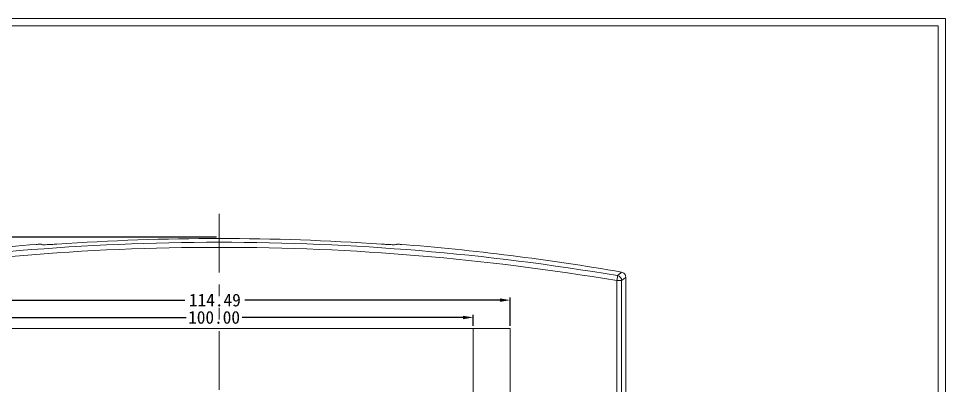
# Model space of a CAD drawing. Extents: x 123 to 716, y 209 to 645.
# Drawn here: x 534 to 716.4, y 563.7 to 635.8 of the extents above; entities that cross this region are included whole.
import ezdxf

# ---------------------------------------------------------------- set-up
doc = ezdxf.new("R2010")
doc.units = 0
doc.header["$LTSCALE"] = 3
doc.header["$MEASUREMENT"] = 0
doc.linetypes.add('PHANTOM', pattern=[2.5, 1.25, -0.25, 0.25, -0.25, 0.25, -0.25])
doc.layers.add('3', color=7, linetype='Continuous')
doc.dimstyles.get("Standard").update_dxf_attribs({"dimtxt": 0.18, "dimasz": 0.18, "dimexe": 0.18, "dimexo": 0.0625, "dimgap": 0.09, "dimtad": 0, "dimtih": 1, "dimtoh": 1, "dimdec": 4, "dimzin": 0, "dimdsep": 46, "dimtxsty": 'Standard', "dimcen": 0.09, "dimadec": 0, "dimazin": 0, "dimtfac": 1, "dimtdec": 4, "dimtofl": 0, "dimtmove": 0, "dimatfit": 3, "dimfxl": 1, "dimtolj": 1, "dimtzin": 0, "dimarcsym": 0})

# ---------------------------------------------------------------- blocks, each defined once
blk = doc.blocks.new('*D91')
at = {"color": 4, "linetype": 'Continuous'}
for p, q in [((523.48, 575.45), (523.48, 577.6)), ((525.48, 577.1), (566.98, 577.1)), ((621.48, 577.1), (577.98, 577.1)), ((623.48, 575.45), (623.48, 577.6))]:
    blk.add_line(p, q, dxfattribs=at)
for points in [[(525.48, 577.43), (525.48, 576.76), (523.48, 577.1)], [(621.48, 577.43), (621.48, 576.76), (623.48, 577.1)]]:
    blk.add_solid(points, dxfattribs=at)
at = {"layer": 'Defpoints', "color": 0, "linetype": 'Continuous'}
for p in [(623.48, 577.1), (523.48, 574.95), (623.48, 574.95)]:
    blk.add_point(p, dxfattribs=at)
at = {"color": 3, "linetype": 'Continuous', "insert": (572.48, 577.1), "char_height": 2.5, "attachment_point": 5}
blk.add_mtext('\\A1;100.00', dxfattribs=at)
blk = doc.blocks.new('_ClosedBlank')
at = {"color": 0, "linetype": 'ByBlock', "lineweight": -2}
for p, q in [((-1, 0.167), (0, 0)), ((-1, 0.167), (-1, -0.167)), ((0, 0), (-1, -0.167))]:
    blk.add_line(p, q, dxfattribs=at)
blk = doc.blocks.new('*D94')
at = {"color": 4, "linetype": 'Continuous'}
for p, q in [((572.98, 592.85), (488.57, 592.85)), ((489.07, 590.85), (489.07, 529.82)), ((489.07, 459.85), (489.07, 517.99)), ((493.98, 457.85), (488.57, 457.85))]:
    blk.add_line(p, q, dxfattribs=at)
for points in [[(488.74, 590.85), (489.4, 590.85), (489.07, 592.85)], [(488.74, 459.85), (489.4, 459.85), (489.07, 457.85)]]:
    blk.add_solid(points, dxfattribs=at)
at = {"layer": 'Defpoints', "color": 0, "linetype": 'Continuous'}
for p in [(489.07, 592.85), (573.48, 592.85), (494.48, 457.85)]:
    blk.add_point(p, dxfattribs=at)
at = {"color": 3, "linetype": 'Continuous', "insert": (489.07, 523.9), "char_height": 2.5, "attachment_point": 5, "rotation": 90}
blk.add_mtext('\\A1;135.00', dxfattribs=at)
blk = doc.blocks.new('*D178')
at = {"color": 4, "linetype": 'Continuous'}
for p, q in [((516.23, 575.45), (516.23, 581)), ((518.23, 580.5), (566.72, 580.5)), ((628.72, 580.5), (578.55, 580.5)), ((630.72, 575.45), (630.72, 581))]:
    blk.add_line(p, q, dxfattribs=at)
for points in [[(518.23, 580.84), (518.23, 580.17), (516.23, 580.5)], [(628.72, 580.84), (628.72, 580.17), (630.72, 580.5)]]:
    blk.add_solid(points, dxfattribs=at)
at = {"layer": 'Defpoints', "color": 0, "linetype": 'Continuous'}
for p in [(630.72, 580.5), (516.23, 574.95), (630.72, 574.95)]:
    blk.add_point(p, dxfattribs=at)
at = {"color": 3, "linetype": 'Continuous', "insert": (572.64, 580.5), "char_height": 2.5, "attachment_point": 5}
blk.add_mtext('\\A1;114.49', dxfattribs=at)

msp = doc.modelspace()

# ---------------------------------------------------------------- linework, layer by layer
at = {"lineweight": 9}
for p, q in [((716.367, 635.843), (430.367, 635.843)), ((716.367, 635.843), (716.367, 210.924)), ((714.947, 634.423), (431.787, 634.423)), ((714.947, 634.423), (714.947, 212.344))]:
    msp.add_line(p, q, dxfattribs=at)
at = {"color": 1, "linetype": 'PHANTOM', "lineweight": 9, "ltscale": 3.07385}
msp.add_line((573.477, 597.437), (573.477, 450.033), dxfattribs=at)
at = {"layer": '3', "color": 7, "linetype": 'Continuous', "lineweight": 9}
for p, q in [((651.746, 537.377), (651.746, 584.333)), ((652.664, 584.333), (651.746, 584.333)), ((652.664, 584.333), (652.664, 537.377)), ((653.477, 458.853), (653.477, 585.016)), ((630.724, 574.955), (516.229, 574.955)), ((623.477, 549.955), (623.477, 574.955)), ((630.724, 574.955), (630.724, 549.955))]:
    msp.add_line(p, q, dxfattribs=at)
for centre, radius, start, end in [((569.008, 167.651), 424.966, 94.2504, 100.12451), ((573.477, 132.212), 460.407, 86.02128, 93.97872), ((573.477, 132.212), 460.643, 80.10314, 85.58274)]:
    msp.add_arc(centre, radius, start, end, dxfattribs=at)
for major_axis, ratio, start_param, end_param in [((0.166, 0.986), 0.079464, 4.7257889, 6.2306592), ((0.644, -0.765), 0.997662, 0.8721739, 2.2694188)]:
    msp.add_ellipse((651.666, 584.333), major_axis=major_axis, ratio=ratio, start_param=start_param, end_param=end_param, dxfattribs=at)
for points, knots in [([(495.117, 585.317), (521.013, 589.684), (547.131, 591.877), (599.822, 591.877), (625.941, 589.684), (651.836, 585.317)], [0, 0, 0, 0, 0.5, 0.5, 1, 1, 1, 1]), ([(651.746, 584.333), (625.88, 588.69), (599.792, 590.878), (547.162, 590.878), (521.073, 588.69), (495.207, 584.333)], [0, 0, 0, 0, 0.5, 0.5, 1, 1, 1, 1]), ([(538.51, 591.475), (538.506, 591.48), (538.483, 591.485), (538.443, 591.487), (538.402, 591.489), (538.344, 591.49), (538.271, 591.489), (538.199, 591.488), (538.111, 591.485), (538.014, 591.48), (537.918, 591.476), (537.811, 591.47), (537.702, 591.462), (537.639, 591.458), (537.575, 591.453), (537.511, 591.448)], [0, 0, 0, 0, 0.2190077, 0.2190077, 0.2190077, 0.4380395, 0.4380395, 0.4380395, 0.6567579, 0.6567579, 0.6567579, 0.875626, 0.875626, 0.875626, 1, 1, 1, 1]), ([(541.531, 591.509), (541.196, 591.486), (540.855, 591.465), (540.539, 591.448), (540.222, 591.431), (539.919, 591.418), (539.657, 591.41), (539.395, 591.401), (539.166, 591.398), (538.988, 591.399), (538.81, 591.401), (538.679, 591.408), (538.605, 591.419), (538.564, 591.426), (538.539, 591.434), (538.533, 591.443)], [0, 0, 0, 0, 0.2199079, 0.2199079, 0.2199079, 0.4398545, 0.4398545, 0.4398545, 0.6592435, 0.6592435, 0.6592435, 0.8781132, 0.8781132, 0.8781132, 1, 1, 1, 1]), ([(608.421, 591.443), (608.409, 591.426), (608.34, 591.414), (608.218, 591.407), (608.097, 591.399), (607.92, 591.397), (607.702, 591.4), (607.485, 591.403), (607.221, 591.411), (606.932, 591.423), (606.643, 591.435), (606.321, 591.452), (605.993, 591.472), (605.805, 591.483), (605.613, 591.496), (605.422, 591.509)], [0, 0, 0, 0, 0.2190663, 0.2190663, 0.2190663, 0.4381541, 0.4381541, 0.4381541, 0.6569696, 0.6569696, 0.6569696, 0.8759775, 0.8759775, 0.8759775, 1, 1, 1, 1]), ([(609.442, 591.448), (609.331, 591.457), (609.217, 591.465), (609.112, 591.471), (609.006, 591.477), (608.905, 591.482), (608.818, 591.485), (608.731, 591.488), (608.654, 591.49), (608.595, 591.489), (608.536, 591.489), (608.492, 591.487), (608.467, 591.483), (608.453, 591.481), (608.445, 591.478), (608.443, 591.475)], [0, 0, 0, 0, 0.2199036, 0.2199036, 0.2199036, 0.4398542, 0.4398542, 0.4398542, 0.6591335, 0.6591335, 0.6591335, 0.8778709, 0.8778709, 0.8778709, 1, 1, 1, 1]), ([(651.836, 585.317), (651.871, 585.346), (651.906, 585.375), (651.941, 585.405), (652.08, 585.522), (652.22, 585.639), (652.36, 585.756), (652.456, 585.838), (652.553, 585.919), (652.65, 586)], [0, 0, 0, 0, 0.1287549, 0.1287549, 0.1287549, 0.6437747, 0.6437747, 0.6437747, 1, 1, 1, 1]), ([(652.65, 586), (652.76, 585.98), (652.868, 585.942), (652.966, 585.887), (653.063, 585.833), (653.153, 585.761), (653.227, 585.677), (653.301, 585.593), (653.361, 585.495), (653.403, 585.392), (653.445, 585.288), (653.47, 585.176), (653.475, 585.065), (653.476, 585.048), (653.477, 585.032), (653.477, 585.016)], [0, 0, 0, 0, 0.241469, 0.241469, 0.241469, 0.4829579, 0.4829579, 0.4829579, 0.7241776, 0.7241776, 0.7241776, 0.9653527, 0.9653527, 0.9653527, 1, 1, 1, 1]), ([(653.477, 585.016), (653.334, 584.896), (653.192, 584.777), (653.05, 584.657), (652.921, 584.549), (652.793, 584.441), (652.664, 584.333)], [0, 0, 0, 0, 0.5258098, 0.5258098, 0.5258098, 1, 1, 1, 1])]:
    msp.add_open_spline(points, degree=3, knots=knots, dxfattribs=at)
for points in [[(538.51, 591.475), (538.518, 591.464), (538.525, 591.454), (538.533, 591.443)], [(608.421, 591.443), (608.428, 591.454), (608.436, 591.464), (608.443, 591.475)]]:
    msp.add_open_spline(points, degree=3, dxfattribs=at)

# ---------------------------------------------------------------- dimensions: what is measured, and where the dimension line sits
at = {"color": 7, "linetype": 'Continuous', "lineweight": 9}
dim = msp.add_linear_dim(base=(489.069, 592.855), p1=(494.475, 457.855), p2=(573.477, 592.855), angle=90, dimstyle='Standard', override={"dimtxt": 2.5, "dimasz": 2, "dimexe": 0.5, "dimexo": 0.5, "dimgap": 0.5, "dimtih": 0, "dimtoh": 0, "dimdec": 2, "dimdsep": 0, "dimblk1": 'CLOSEDBLANK', "dimcen": 0, "dimclrd": 4, "dimclre": 4, "dimclrt": 3, "dimtdec": 2, "dimlwd": 9, "dimlwe": 9}, dxfattribs=at)
dim.commit()
dim.dimension.update_dxf_attribs({"geometry": '*D94', "text_midpoint": (489.069, 523.904), "dimtype": 160})
for base, p1, p2, picture, middle in [((630.724157, 580.503314), (516.229158, 574.95461), (630.724157, 574.95461), '*D178', (572.636672, 580.503314)), ((623.477, 577.096), (523.477, 574.955), (623.477, 574.955), '*D91', (572.482, 577.096))]:
    dim = msp.add_linear_dim(base=base, p1=p1, p2=p2, dimstyle='Standard', override={"dimtxt": 2.5, "dimasz": 2, "dimexe": 0.5, "dimexo": 0.5, "dimgap": 0.5, "dimtih": 0, "dimtoh": 0, "dimdec": 2, "dimdsep": 0, "dimblk1": 'CLOSEDBLANK', "dimcen": 0, "dimclrd": 4, "dimclre": 4, "dimclrt": 3, "dimtdec": 2, "dimlwd": 9, "dimlwe": 9}, dxfattribs=at)
    dim.commit()
    dim.dimension.update_dxf_attribs({"geometry": picture, "text_midpoint": middle, "dimtype": 160})

doc.saveas('drawing.dxf')
